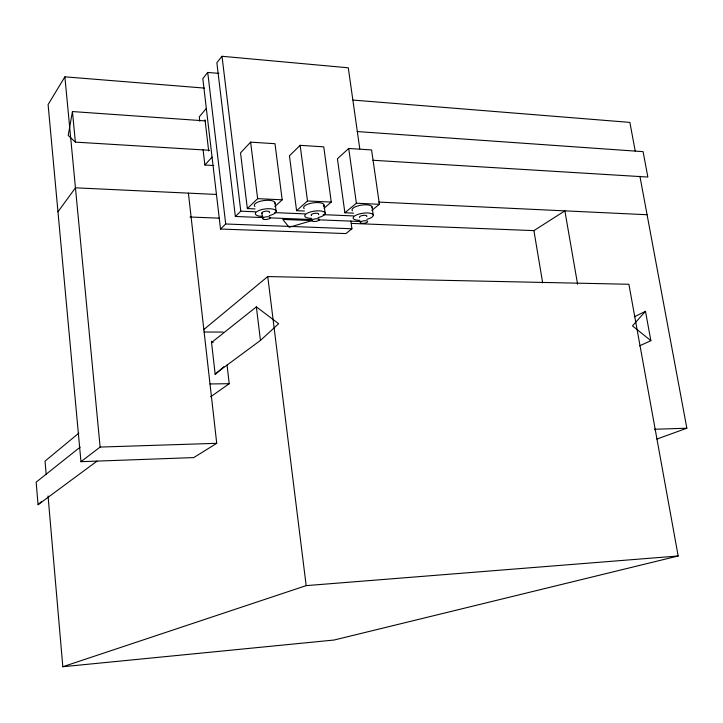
<?xml version="1.0" encoding="UTF-8"?>
<svg xmlns="http://www.w3.org/2000/svg" width="723" height="723" viewBox="0 0 723 723"><rect width="100%" height="100%" fill="white"/><g stroke="black" fill="none" stroke-linecap="round" stroke-linejoin="round"><path stroke-width="1.08" d="M205.26 120.886L72.445 111.559L68.197 135.418L75.373 142.115L209.48 150.294M204.446 88.089L64.88 76.837L48.098 104.564L80.967 461.69L193.755 457.587L216.728 443.316L188.396 193.131M57.967 211.785L75.445 187.817L216.385 194.451M218.888 73.385L207.727 72.427L202.811 78.617L220.524 229.037L345.91 233.574L351.92 228.766L350.845 220.985M359.783 148.857L348.287 67.799L222.006 56.277L216.855 62.747L235.355 216.466L263.362 217.596M206.317 108.405L199.268 116.873L199.774 121.184M650.863 340.669L645.485 311.324L632.48 325.865L650.863 340.669L639.593 345.838M213.836 165.531L204.871 165.025L212.047 157.081M274.839 206.597L282.178 199.801L274.993 143.714L250.619 142.142L240.533 152.869L247.356 208.576L255.065 208.911M324.049 208.26L331.261 202.069L323.75 146.85L300.144 145.332L289.435 155.843L296.584 210.691L304.401 211.026M220.524 229.037L225.712 223.994L351.92 228.766M235.355 216.466L240.795 211.188L255.463 211.803M247.356 208.576L257.641 198.662L282.178 199.801M215.065 373.945L260.452 340.416L278.662 323.714L256.358 306.868L211.432 342.621M371.821 210.375L379.394 204.302L371.577 149.941L348.721 148.468L337.424 158.762L344.88 212.77L353.538 213.14M223.796 366.715L215.21 374.55L211.405 341.238L213.168 342.548M80.19 447.103L36.15 482.16L38.066 504.699L41.383 501.717M296.584 210.691L307.501 200.967L331.261 202.069M78.834 433.122L45.034 461.129L46.2 474.613M203.615 329.715L267.745 276.566L628.883 284.266L678.165 555.987L334.098 640.027L62.82 666.723L48.043 495.96M344.88 212.77L356.385 203.235L379.394 204.302M80.967 461.69L100.126 447.067L216.728 443.316M38.066 504.699L97.063 461.111M210.547 396.873L229.218 383.696L227.04 364.97M634.342 316.782L645.485 311.324M656.927 439.051L686.85 428.215L639.909 176.258M62.82 666.723L306.172 585.63L678.165 555.987M654.423 429.263L686.85 428.215M210.004 383.958L229.218 383.696M204.13 332.02L223.217 332.083M270.086 217.867L311.55 219.539M318.265 219.81L360.849 221.527M190.013 217.008L219.358 218.174M351.405 223.398L534.243 230.637M274.641 212.607L305.097 213.891M323.145 214.65L353.601 215.933M378.744 202.097L647.076 214.731M372.887 160.262L647.853 177.045L643.09 151.649L357.207 131.559M353.005 100.072L629.878 122.395L635.201 150.98M577.587 284.211L564.871 210.863L533.908 230.619L542.666 282.829M372.092 206.95L373.249 215.056M348.721 148.468L356.385 203.235M324.067 205.133L325.169 213.357M300.144 145.332L307.501 200.967M275.074 202.919L276.141 211.27M261.898 213.077L262.594 218.644M267.745 276.566L306.172 585.63M250.619 142.142L257.641 198.662M256.358 306.868L260.452 340.416M222.006 56.277L240.795 211.188M207.727 72.427L225.712 223.994M205.016 119.783L208.676 150.962M203.1 149.788L204.871 165.025M72.445 111.559L75.373 142.115M64.88 76.837L100.126 447.067M352.417 210.782A10.149 3.461 -8.5 0 1 361.31 205.142A10.149 3.461 -8.5 0 1 372.029 207.673M359.927 220.316A10.167 3.407 -8.5 0 1 355.02 215.707A10.167 3.407 -8.5 0 1 371.161 213.466A10.167 3.407 -8.5 0 1 366.841 219.358M359.665 217.515A3.769 1.265 -8.5 0 1 363.163 215.382A3.769 1.265 -8.5 0 1 366.778 216.538M304.139 208.676A10.303 3.579 -7.8 0 1 313.8 202.774A10.303 3.579 -7.8 0 1 323.588 206.29M311.929 218.364A10.312 3.525 -7.8 0 1 306.624 213.538A10.312 3.525 -7.8 0 1 323.217 211.505A10.312 3.525 -7.8 0 1 318.039 217.614M311.541 215.608A3.823 1.301 -7.8 0 1 314.749 213.33A3.823 1.301 -7.8 0 1 318.5 214.641M254.93 206.516A10.465 3.696 -7.1 0 1 263.759 200.569A10.465 3.696 -7.1 0 1 274.93 203.696M263.009 216.367A10.474 3.642 -7.1 0 1 257.072 211.45A10.474 3.642 -7.1 0 1 273.945 209.381A10.474 3.642 -7.1 0 1 269.218 215.608M262.033 213.33A3.877 1.347 -7.1 0 1 265.992 211.17A3.877 1.347 -7.1 0 1 269.281 212.707M311.92 220.596L289.119 227.302L282.81 219.431L311.92 220.596M362.106 223.389A3.769 1.247 -8.5 0 0 367.7 221.554A3.769 1.247 -8.5 0 0 362.087 221.202A3.769 1.247 -8.5 0 0 362.106 223.389M313.899 221.473A3.823 1.292 -7.8 0 0 319.467 219.602A3.823 1.292 -7.8 0 0 313.665 219.241A3.823 1.292 -7.8 0 0 313.899 221.473M264.41 219.494A3.886 1.338 -7.1 0 0 270.294 217.75A3.886 1.338 -7.1 0 0 264.618 217.144A3.886 1.338 -7.1 0 0 264.41 219.494"/></g></svg>
